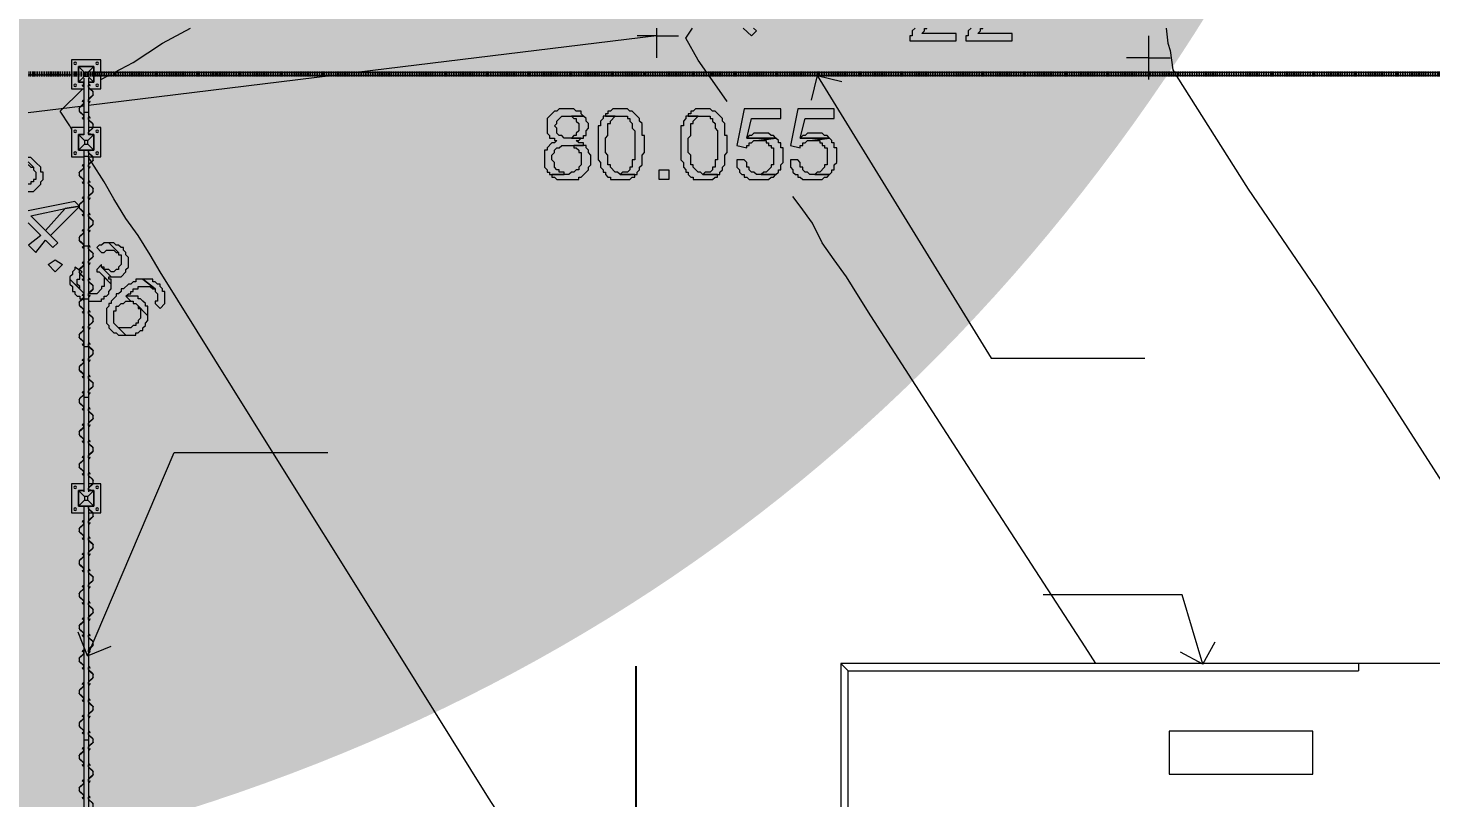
# Model space of a CAD drawing. Header units: millimetres. Extents: x -3370 to 37592, y -25802 to 13127.
# Drawn here: x -3370 to 6388, y 7773 to 13127 of the extents above; entities that cross this region are included whole.
import ezdxf

# ---------------------------------------------------------------- set-up
doc = ezdxf.new("R2010")
doc.units = ezdxf.units.MM
doc.linetypes.add('Boundary', pattern=[16, 10, -3, 0, -3])
for name, color, linetype, lineweight in [('2 Hoop survey', 8, 'Continuous', 9), ('A-ANNO-DIMS', 211, 'Continuous', 9), ('A-ANNO-NOTE', 131, 'Continuous', 9), ('A-FLOR-HRAL', 11, 'Continuous', 9), ('C-BLDG-PADS', 91, 'Continuous', 9), ('C-PROP-LINE', 91, 'Boundary', 70), ('G-ANNO-TEXT', 231, 'Continuous', 9), ('默认', 18, 'Continuous', 9)]:
    doc.layers.add(name, color=color, linetype=linetype, lineweight=lineweight)
doc.styles.add('Avenir_1', font='', dxfattribs={"width": 0.8, "height": 200})
doc.styles.get('Avenir_1').set_extended_font_data('Avenir')
doc.dimstyles.new('OJID-2_0mm_Diagonal_Tick', dxfattribs={"dimscale": 304.8, "dimtxt": 282.499429, "dimasz": 0.656168, "dimexe": 0.492126, "dimexo": 0.0625, "dimgap": 0.164042, "dimtad": 1, "dimdsep": 46, "dimtxsty": 'Avenir_1', "dimblk1": 'OBLIQUE', "dimblk2": 'OBLIQUE', "dimsah": 1, "dimcen": 0.09, "dimdle": 0.492126, "dimazin": 3, "dimtfac": 1, "dimtdec": 4, "dimtix": 1, "dimtmove": 0, "dimatfit": 3, "dimtvp": 1, "dimtolj": 1})

# ---------------------------------------------------------------- blocks, each defined once
blk = doc.blocks.new('栏杆扶手 - 栏杆扶手-1406236-Lower Ground Floor')
at = {"layer": 'A-FLOR-HRAL'}
for p, q in [((-2767, 12817.6), (-2912, 12817.6)), ((-2912, 12797.6), (-2767, 12797.6)), ((-2767, 12797.6), (-2767, 12817.6)), ((-2632.4, 12817.6), (-2767, 12817.6)), ((-2767, 12797.6), (-2632.4, 12797.6)), ((-2632.4, 12797.6), (-2632.4, 12817.6)), ((-2062.3, 12817.6), (-2632.4, 12817.6)), ((-2632.4, 12797.6), (-2062.3, 12797.6)), ((-2062.3, 12797.6), (-2062.3, 12817.6)), ((920.2, 12817.6), (-2062.3, 12817.6)), ((-2062.3, 12797.6), (920.2, 12797.6)), ((920.2, 12797.6), (920.2, 12817.6)), ((1173.7, 12817.6), (920.2, 12817.6)), ((920.2, 12797.6), (1173.7, 12797.6)), ((1173.7, 12797.6), (1173.7, 12817.6)), ((1385.2, 12817.6), (1173.7, 12817.6)), ((1173.7, 12797.6), (1385.2, 12797.6)), ((1385.2, 12797.6), (1385.2, 12817.6)), ((1829, 12817.6), (1385.2, 12817.6)), ((1385.2, 12797.6), (1829, 12797.6)), ((1829, 12797.6), (1829, 12817.6)), ((3278.3, 12817.6), (1829, 12817.6)), ((1829, 12797.6), (3278.3, 12797.6)), ((3278.3, 12797.6), (3278.3, 12817.6)), ((4602.4, 12817.6), (3278.3, 12817.6)), ((3278.3, 12797.6), (4602.4, 12797.6)), ((4602.4, 12797.6), (4602.4, 12817.6)), ((4627.2, 12817.6), (4602.4, 12817.6)), ((4602.4, 12797.6), (4627.2, 12797.6)), ((4627.2, 12797.6), (4627.2, 12817.6)), ((4644, 12817.6), (4627.2, 12817.6)), ((4627.2, 12797.6), (4644, 12797.6)), ((4644, 12797.6), (4644, 12817.6)), ((7092.3, 12817.6), (4644, 12817.6)), ((4644, 12797.6), (7092.3, 12797.6))]:
    blk.add_line(p, q, dxfattribs=at)
blk = doc.blocks.new('2 Hoop survey-1260670-Lower Ground Floor')
at = {"layer": '默认', "color": 9}
for p, q in [((49431.8, 23262.4), (47345.4, 23006.5)), ((49431.8, 23262.4), (49296.4, 23262.4)), ((49431.8, 23316.3), (49431.8, 23110)), ((49431.8, 23262.4), (49584.2, 23262.4)), ((52852.2, 23262.4), (52852.2, 23006.5)), ((52852.2, 23110), (52699.8, 23110)), ((52852.2, 23110), (53004.6, 23110)), ((45059.8, 22991.5), (45362.5, 22991.5)), ((47182.4, 22986.5), (45479.9, 22777.8)), ((45565.7, 22957.9), (45620.3, 22986.5)), ((52852.2, 22986.5), (52852.2, 22957.6)), ((45424.7, 22771), (45059.8, 22726.2)), ((45448.2, 22773.9), (45426.1, 22771.2)), ((45501.3, 22385.1), (45479.9, 22415)), ((45435.8, 21620), (45417.9, 21631.9)), ((45422.3, 21606.5), (45435.8, 21620)), ((45437.3, 21432.2), (45448.2, 21421.3))]:
    blk.add_line(p, q, dxfattribs=at)
at = {"layer": '默认', "color": 9, "flags": 128}
for points in [[(45658.5, 23006.5), (45791.4, 23076.2), (45994.6, 23211.6), (46188.9, 23316.3)], [(49781.5, 23006.5), (49719.7, 23093.1), (49635, 23245.5), (49682.2, 23316.3)], [(50035, 23316.3), (50092.2, 23262.4), (50126.1, 23296.3), (50106.1, 23316.3)], [(51229.7, 23316.3), (51209.7, 23296.3), (51209.7, 23262.4), (51192.8, 23262.4), (51192.8, 23228.6), (51514.5, 23228.6), (51514.5, 23279.4), (51277.5, 23279.4), (51294.4, 23296.3), (51294.4, 23313.2), (51311.3, 23313.2), (51311.3, 23316.3)], [(51619.2, 23316.3), (51599.2, 23296.3), (51599.2, 23262.4), (51582.3, 23262.4), (51582.3, 23228.6), (51904, 23228.6), (51904, 23279.4), (51666.9, 23279.4), (51683.8, 23296.3), (51683.8, 23313.2), (51700.8, 23313.2), (51700.8, 23316.3)], [(52976, 23316.3), (52987.6, 23211.6), (53004.6, 23160.8), (53021.5, 23025.4), (53033.4, 23006.5)], [(49922.9, 22805.3), (49804.4, 22974.6), (49795.8, 22986.5)], [(53046.1, 22986.5), (53546.4, 22195.7), (54020.5, 21501.5), (54477.7, 20807.2), (54934.9, 20096.1), (55036.5, 19977.5), (55104.2, 19859), (55188.9, 19723.6), (55273.5, 19605), (55442.8, 19351), (55527.5, 19232.5), (55561.4, 19198.6)], [(45362.5, 22613.3), (45351.1, 22635.9), (45283.4, 22737.5), (45435.8, 22889.9), (45441.5, 22892.9)], [(45114.1, 22381.9), (45080.2, 22415.8), (45059.8, 22415.8)], [(45059.8, 22385.4), (45097.1, 22348.1), (45097.1, 22331.1), (45114.1, 22314.2), (45114.1, 22263.4), (45097.1, 22263.4), (45097.1, 22246.5), (45080.2, 22246.5), (45080.2, 22229.5), (45059.8, 22229.5)], [(45059.8, 22365), (45063.3, 22365), (45080.2, 22348.1), (45097.1, 22348.1), (45059.8, 22385.4)], [(45059.8, 22178.8), (45097.1, 22178.8), (45147.9, 22229.5), (45147.9, 22246.5), (45164.9, 22263.4), (45164.9, 22314.2), (45147.9, 22314.2), (45147.9, 22348.1), (45114.1, 22381.9)], [(49214.1, 16468.8), (49211.7, 16472.5), (49127.1, 16624.9), (48263.5, 17962.6), (47501.5, 19181.7), (46739.6, 20400.8), (45977.6, 21620), (45909.9, 21738.5), (45825.2, 21874), (45740.6, 21992.5), (45655.9, 22128), (45588.2, 22246.5), (45503.5, 22381.9), (45501.6, 22384.6)], [(45417.8, 22078.3), (45385, 22111), (45059.8, 22046)], [(45059.8, 21962.1), (45147.9, 21874), (45063.3, 21806.2), (45114.1, 21755.4), (45181.8, 21840.1), (45232.6, 21789.3), (45266.5, 21823.2), (45080.2, 22009.4), (45317.3, 22060.2), (45417.8, 22077)], [(45417.8, 22077), (45317.3, 22060.2), (45181.8, 21907.8), (45215.7, 21874), (45417.9, 22076.2)], [(52487, 18897.3), (52411.9, 19012.4), (51666.9, 20163.8), (50921.9, 21315.2), (50837.2, 21450.7), (50752.6, 21586.1), (50667.9, 21704.6), (50583.2, 21823.2), (50515.5, 21958.6), (50430.9, 22077.2), (50380.1, 22144.9)], [(45417, 21632.5), (45385, 21653.8), (45385, 21636.9), (45368.1, 21620), (45368.1, 21603.1), (45351.1, 21586.1), (45351.1, 21569.2), (45418.9, 21501.5), (45418.9, 21518.4), (45401.9, 21535.3), (45401.9, 21569.2), (45418.9, 21569.2), (45418.9, 21603.1), (45421.9, 21606)], [(45448.2, 21472.1), (45351.1, 21569.2), (45351.1, 21535.3), (45368.1, 21518.4), (45368.1, 21484.5), (45385, 21484.5), (45385, 21467.6), (45401.9, 21450.7), (45418.9, 21450.7), (45418.9, 21433.7), (45435.8, 21433.7)], [(45639, 21535.3), (45588.2, 21586.1), (45588.2, 21518.4), (45571.3, 21518.4), (45571.3, 21501.5), (45537.4, 21467.6), (45480.8, 21467.6)], [(45479.9, 21416.8), (45571.3, 21416.8), (45571.3, 21433.7), (45588.2, 21433.7), (45588.2, 21450.7), (45605.1, 21450.7), (45622, 21467.6), (45622, 21484.5), (45639, 21501.5), (45639, 21535.3)]]:
    blk.add_lwpolyline(points, dxfattribs=at)
at = {"layer": '默认', "color": 9}
for points in [[(48805.3, 22754.5), (48754.5, 22754.5), (48737.6, 22737.5), (48720.7, 22737.5), (48669.9, 22686.7), (48669.9, 22585.1), (48686.8, 22568.2), (48686.8, 22551.3), (48720.7, 22551.3), (48720.7, 22534.3), (48737.6, 22534.3), (48720.7, 22517.4), (48703.7, 22517.4), (48669.9, 22483.5), (48669.9, 22466.6), (48652.9, 22466.6), (48652.9, 22348.1), (48669.9, 22331.1), (48669.9, 22314.2), (48686.8, 22314.2), (48686.8, 22297.3), (48788.4, 22297.3), (48788.4, 22314.2), (48754.5, 22314.2), (48754.5, 22331.1), (48737.6, 22331.1), (48720.7, 22348.1), (48720.7, 22381.9), (48703.7, 22398.9), (48703.7, 22432.7), (48720.7, 22449.7), (48720.7, 22466.6), (48737.6, 22483.5), (48754.5, 22483.5), (48771.5, 22500.5), (48923.9, 22500.5), (48923.9, 22517.4), (48890, 22517.4), (48873.1, 22534.3), (48890, 22534.3), (48906.9, 22551.3), (48788.4, 22551.3), (48771.5, 22568.2), (48754.5, 22568.2), (48737.6, 22585.1), (48737.6, 22619), (48720.7, 22635.9), (48737.6, 22652.9), (48737.6, 22669.8), (48771.5, 22703.7), (48923.9, 22703.7), (48906.9, 22720.6), (48906.9, 22737.5), (48873.1, 22737.5), (48856.1, 22754.5)], [(49177.9, 22754.5), (49127.1, 22754.5), (49110.1, 22737.5), (49093.2, 22737.5), (49093.2, 22720.6), (49076.3, 22720.6), (49076.3, 22703.7), (49228.7, 22703.7), (49228.7, 22686.7), (49245.6, 22686.7), (49245.6, 22669.8), (49262.5, 22652.9), (49262.5, 22619), (49279.4, 22602.1), (49279.4, 22398.9), (49262.5, 22398.9), (49262.5, 22348.1), (49245.6, 22348.1), (49245.6, 22331.1), (49228.7, 22314.2), (49194.8, 22314.2), (49177.9, 22297.3), (49296.4, 22297.3), (49296.4, 22314.2), (49313.3, 22331.1), (49313.3, 22348.1), (49330.2, 22365), (49330.2, 22432.7), (49347.2, 22449.7), (49347.2, 22568.2), (49330.2, 22568.2), (49330.2, 22652.9), (49313.3, 22669.8), (49313.3, 22686.7), (49262.5, 22737.5), (49245.6, 22737.5), (49228.7, 22754.5)], [(49753.6, 22754.5), (49702.8, 22754.5), (49685.8, 22737.5), (49668.9, 22737.5), (49668.9, 22720.6), (49652, 22720.6), (49652, 22703.7), (49804.4, 22703.7), (49804.4, 22686.7), (49821.3, 22686.7), (49821.3, 22669.8), (49838.2, 22652.9), (49838.2, 22619), (49855.1, 22602.1), (49855.1, 22398.9), (49838.2, 22398.9), (49838.2, 22348.1), (49821.3, 22348.1), (49821.3, 22331.1), (49804.4, 22314.2), (49770.5, 22314.2), (49753.6, 22297.3), (49872.1, 22297.3), (49872.1, 22314.2), (49889, 22331.1), (49889, 22348.1), (49905.9, 22365), (49905.9, 22432.7), (49922.9, 22449.7), (49922.9, 22568.2), (49905.9, 22568.2), (49905.9, 22652.9), (49889, 22669.8), (49889, 22686.7), (49838.2, 22737.5), (49821.3, 22737.5), (49804.4, 22754.5)], [(50295.4, 22754.5), (50041.4, 22754.5), (49990.6, 22500.5), (50058.3, 22483.5), (50058.3, 22500.5), (50075.3, 22500.5), (50075.3, 22517.4), (50092.2, 22517.4), (50109.1, 22534.3), (50143, 22534.3), (50261.5, 22551.3), (50058.3, 22551.3), (50092.2, 22686.7), (50295.4, 22686.7)], [(50667.9, 22754.5), (50413.9, 22754.5), (50363.1, 22500.5), (50430.9, 22483.5), (50430.9, 22500.5), (50447.8, 22500.5), (50447.8, 22517.4), (50464.7, 22517.4), (50481.6, 22534.3), (50515.5, 22534.3), (50634, 22551.3), (50430.9, 22551.3), (50464.7, 22686.7), (50667.9, 22686.7)], [(48923.9, 22703.7), (48839.2, 22703.7), (48856.1, 22686.7), (48873.1, 22686.7), (48873.1, 22669.8), (48890, 22652.9), (48890, 22602.1), (48873.1, 22585.1), (48873.1, 22568.2), (48856.1, 22568.2), (48839.2, 22551.3), (48923.9, 22551.3), (48923.9, 22568.2), (48940.8, 22568.2), (48940.8, 22602.1), (48957.7, 22619), (48957.7, 22652.9), (48940.8, 22669.8), (48940.8, 22686.7)], [(49076.3, 22703.7), (49059.3, 22703.7), (49059.3, 22686.7), (49042.4, 22669.8), (49042.4, 22635.9), (49025.5, 22635.9), (49025.5, 22398.9), (49042.4, 22381.9), (49042.4, 22348.1), (49059.3, 22331.1), (49059.3, 22314.2), (49076.3, 22314.2), (49076.3, 22297.3), (49093.2, 22280.3), (49110.1, 22280.3), (49110.1, 22263.4), (49245.6, 22263.4), (49262.5, 22280.3), (49279.4, 22280.3), (49279.4, 22297.3), (49177.9, 22297.3), (49160.9, 22314.2), (49144, 22314.2), (49110.1, 22348.1), (49110.1, 22365), (49093.2, 22365), (49093.2, 22432.7), (49076.3, 22449.7), (49076.3, 22551.3), (49093.2, 22568.2), (49093.2, 22652.9), (49110.1, 22652.9), (49110.1, 22669.8), (49144, 22703.7)], [(49652, 22703.7), (49635, 22703.7), (49635, 22686.7), (49618.1, 22669.8), (49618.1, 22635.9), (49601.2, 22635.9), (49601.2, 22398.9), (49618.1, 22381.9), (49618.1, 22348.1), (49635, 22331.1), (49635, 22314.2), (49652, 22314.2), (49652, 22297.3), (49668.9, 22280.3), (49685.8, 22280.3), (49685.8, 22263.4), (49821.3, 22263.4), (49838.2, 22280.3), (49855.1, 22280.3), (49855.1, 22297.3), (49753.6, 22297.3), (49736.6, 22314.2), (49719.7, 22314.2), (49685.8, 22348.1), (49685.8, 22365), (49668.9, 22365), (49668.9, 22432.7), (49652, 22449.7), (49652, 22551.3), (49668.9, 22568.2), (49668.9, 22652.9), (49685.8, 22652.9), (49685.8, 22669.8), (49719.7, 22703.7)], [(50159.9, 22585.1), (50109.1, 22585.1), (50092.2, 22568.2), (50075.3, 22568.2), (50058.3, 22551.3), (50261.5, 22551.3), (50244.6, 22568.2), (50227.7, 22568.2), (50210.7, 22585.1)], [(50261.5, 22551.3), (50143, 22534.3), (50193.8, 22534.3), (50193.8, 22517.4), (50210.7, 22517.4), (50210.7, 22500.5), (50227.7, 22500.5), (50227.7, 22483.5), (50244.6, 22483.5), (50244.6, 22365), (50227.7, 22365), (50227.7, 22348.1), (50193.8, 22314.2), (50176.9, 22314.2), (50159.9, 22297.3), (50261.5, 22297.3), (50278.5, 22314.2), (50278.5, 22331.1), (50295.4, 22331.1), (50295.4, 22365), (50312.3, 22381.9), (50312.3, 22483.5), (50295.4, 22483.5), (50295.4, 22517.4), (50278.5, 22517.4), (50278.5, 22534.3)], [(50532.4, 22585.1), (50481.6, 22585.1), (50464.7, 22568.2), (50447.8, 22568.2), (50430.9, 22551.3), (50634, 22551.3), (50617.1, 22568.2), (50600.2, 22568.2), (50583.2, 22585.1)], [(50634, 22551.3), (50515.5, 22534.3), (50566.3, 22534.3), (50566.3, 22517.4), (50583.2, 22517.4), (50583.2, 22500.5), (50600.2, 22500.5), (50600.2, 22483.5), (50617.1, 22483.5), (50617.1, 22365), (50600.2, 22365), (50600.2, 22348.1), (50566.3, 22314.2), (50549.4, 22314.2), (50532.4, 22297.3), (50634, 22297.3), (50651, 22314.2), (50651, 22331.1), (50667.9, 22331.1), (50667.9, 22365), (50684.8, 22381.9), (50684.8, 22483.5), (50667.9, 22483.5), (50667.9, 22517.4), (50651, 22517.4), (50651, 22534.3)], [(48923.9, 22500.5), (48856.1, 22500.5), (48856.1, 22483.5), (48873.1, 22483.5), (48890, 22466.6), (48890, 22449.7), (48906.9, 22449.7), (48906.9, 22365), (48890, 22348.1), (48890, 22331.1), (48873.1, 22331.1), (48856.1, 22314.2), (48839.2, 22314.2), (48822.3, 22297.3), (48703.7, 22297.3), (48703.7, 22280.3), (48720.7, 22280.3), (48737.6, 22263.4), (48890, 22263.4), (48890, 22280.3), (48906.9, 22280.3), (48957.7, 22331.1), (48957.7, 22348.1), (48974.7, 22365), (48974.7, 22432.7), (48957.7, 22449.7), (48957.7, 22466.6), (48940.8, 22483.5), (48940.8, 22500.5)], [(50041.4, 22398.9), (49990.6, 22398.9), (49990.6, 22348.1), (50007.5, 22331.1), (50007.5, 22314.2), (50024.5, 22297.3), (50041.4, 22297.3), (50041.4, 22280.3), (50058.3, 22280.3), (50075.3, 22263.4), (50210.7, 22263.4), (50227.7, 22280.3), (50244.6, 22280.3), (50261.5, 22297.3), (50126.1, 22297.3), (50109.1, 22314.2), (50092.2, 22314.2), (50075.3, 22331.1), (50075.3, 22348.1), (50058.3, 22348.1), (50058.3, 22381.9)], [(50413.9, 22398.9), (50363.1, 22398.9), (50363.1, 22348.1), (50380.1, 22331.1), (50380.1, 22314.2), (50397, 22297.3), (50413.9, 22297.3), (50413.9, 22280.3), (50430.9, 22280.3), (50447.8, 22263.4), (50583.2, 22263.4), (50600.2, 22280.3), (50617.1, 22280.3), (50634, 22297.3), (50498.6, 22297.3), (50481.6, 22314.2), (50464.7, 22314.2), (50447.8, 22331.1), (50447.8, 22348.1), (50430.9, 22348.1), (50430.9, 22381.9)], [(49448.8, 22263.4), (49448.8, 22331.1), (49516.5, 22331.1), (49516.5, 22263.4)], [(45622, 21823.2), (45588.2, 21823.2), (45571.3, 21806.2), (45554.3, 21806.2), (45537.4, 21789.3), (45571.3, 21755.4), (45588.2, 21755.4), (45605.1, 21772.4), (45655.9, 21772.4), (45672.8, 21755.4), (45689.8, 21755.4)], [(45723.6, 21789.3), (45706.7, 21789.3), (45689.8, 21806.2), (45672.8, 21806.2), (45655.9, 21823.2), (45622, 21823.2), (45689.8, 21755.4), (45689.8, 21738.5), (45706.7, 21738.5), (45706.7, 21670.8), (45689.8, 21653.8), (45689.8, 21636.9), (45672.8, 21636.9), (45655.9, 21620), (45639, 21620), (45622, 21636.9), (45588.2, 21636.9), (45588.2, 21653.8), (45571.3, 21653.8), (45639, 21586.1), (45706.7, 21586.1), (45740.6, 21620), (45740.6, 21636.9), (45757.5, 21653.8), (45757.5, 21721.6), (45740.6, 21738.5), (45740.6, 21755.4), (45723.6, 21772.4)], [(45198.7, 21670.8), (45249.5, 21704.6), (45300.3, 21670.8), (45249.5, 21620)], [(45571.3, 21670.8), (45537.4, 21636.9), (45537.4, 21620), (45554.3, 21620), (45639, 21535.3), (45639, 21569.2), (45622, 21569.2), (45622, 21586.1), (45639, 21586.1), (45571.3, 21653.8)], [(45859.1, 21569.2), (45808.3, 21569.2), (45808.3, 21552.3), (45791.4, 21552.3), (45774.4, 21535.3), (45757.5, 21535.3), (45723.6, 21501.5), (45706.7, 21501.5), (45706.7, 21484.5), (45689.8, 21467.6), (45672.8, 21467.6), (45672.8, 21450.7), (45639, 21416.8), (45639, 21399.9), (45622, 21399.9), (45622, 21382.9), (45605.1, 21366), (45605.1, 21264.4), (45622, 21247.5), (45622, 21230.5), (45655.9, 21196.7), (45672.8, 21196.7), (45689.8, 21179.7), (45740.6, 21179.7), (45655.9, 21264.4), (45655.9, 21349.1), (45672.8, 21349.1), (45672.8, 21382.9), (45689.8, 21382.9), (45706.7, 21399.9), (45723.6, 21399.9), (45740.6, 21416.8), (45774.4, 21416.8), (45740.6, 21450.7), (45757.5, 21467.6), (45774.4, 21467.6), (45774.4, 21484.5), (45791.4, 21484.5), (45791.4, 21501.5), (45825.2, 21501.5), (45825.2, 21518.4), (45909.9, 21518.4), (45926.8, 21501.5), (45943.8, 21501.5)], [(45977.6, 21535.3), (45960.7, 21535.3), (45943.8, 21552.3), (45926.8, 21552.3), (45926.8, 21569.2), (45859.1, 21569.2), (45943.8, 21501.5), (45943.8, 21484.5), (45960.7, 21467.6), (45960.7, 21416.8), (45943.8, 21416.8), (45943.8, 21399.9), (45977.6, 21366), (46011.5, 21399.9), (46011.5, 21484.5), (45994.6, 21484.5), (45994.6, 21501.5), (45977.6, 21518.4)], [(45893, 21315.2), (45825.2, 21382.9), (45825.2, 21366), (45842.2, 21366), (45842.2, 21298.3), (45825.2, 21281.3), (45825.2, 21264.4), (45808.3, 21264.4), (45808.3, 21247.5), (45791.4, 21247.5), (45774.4, 21230.5), (45689.8, 21230.5), (45740.6, 21179.7), (45808.3, 21179.7), (45808.3, 21196.7), (45825.2, 21196.7), (45842.2, 21213.6), (45859.1, 21213.6), (45859.1, 21230.5), (45876, 21247.5), (45876, 21264.4), (45893, 21281.3)], [(45859.1, 21416.8), (45842.2, 21433.7), (45825.2, 21433.7), (45825.2, 21450.7), (45740.6, 21450.7), (45774.4, 21416.8), (45791.4, 21416.8), (45791.4, 21399.9), (45808.3, 21399.9), (45893, 21315.2), (45893, 21382.9), (45876, 21382.9), (45876, 21399.9)]]:
    blk.add_lwpolyline(points, close=True, dxfattribs=at)
blk = doc.blocks.new('栏杆扶手 - Surface-Mounted Left Side-1798706-Lower Ground Floor')
at = {"layer": 'A-FLOR-HRAL'}
for p, q in [((101.6, 101.6), (-101.6, 101.6)), ((-101.6, 101.6), (-101.6, -101.6)), ((101.6, -101.6), (101.6, 101.6)), ((-53.975, 53.975), (53.975, 53.975)), ((-53.975, 53.975), (-12.7, 12.7)), ((-53.975, -53.975), (-53.975, 53.975)), ((53.975, 53.975), (-53.975, 53.975)), ((-53.975, 53.975), (-53.975, -53.975)), ((12.7, 12.7), (-12.7, 12.7)), ((-12.7, 12.7), (-12.7, -12.7)), ((12.7, 12.7), (53.975, 53.975)), ((12.7, -12.7), (12.7, 12.7)), ((53.975, 53.975), (53.975, -53.975)), ((53.975, -53.975), (53.975, 53.975)), ((-53.975, -53.975), (-12.7, -12.7)), ((-15.875, -53.975), (-53.975, -53.975)), ((-53.975, -53.975), (-15.875, -53.975)), ((-12.7, -12.7), (12.7, -12.7)), ((53.975, -53.975), (12.7, -12.7)), ((53.975, -53.975), (15.875, -53.975)), ((15.875, -53.975), (53.975, -53.975)), ((-101.6, -101.6), (-15.875, -101.6)), ((15.875, -101.6), (101.6, -101.6))]:
    blk.add_line(p, q, dxfattribs=at)
for centre, start, end in [((-76.2, 76.2), 0, 180), ((-76.2, 76.2), 180, 0), ((76.2, 76.2), 0, 180), ((76.2, 76.2), 180, 0), ((-76.2, -76.2), 0, 180), ((-76.2, -76.2), 180, 0), ((76.2, -76.2), 0, 180), ((76.2, -76.2), 180, 0)]:
    blk.add_arc(centre, 8.731, start, end, dxfattribs=at)
blk = doc.blocks.new('栏杆扶手 - Surface-Mounted Right Side-1798708-Lower Ground Floor')
at = {"layer": 'A-FLOR-HRAL'}
for p, q in [((-29, 101.6), (-101.6, 101.6)), ((-101.6, 101.6), (-101.6, 8)), ((-15.9, 101.6), (-27.8, 101.6)), ((101.6, 101.6), (15.9, 101.6)), ((101.6, -101.6), (101.6, 101.6)), ((-54, 54), (-15.9, 54)), ((-54, 54), (-12.7, 12.7)), ((-54, -54), (-54, 54)), ((-15.9, 54), (-54, 54)), ((-54, 54), (-54, -54)), ((12.7, 12.7), (-12.7, 12.7)), ((-12.7, 12.7), (-12.7, -12.7)), ((12.7, 12.7), (54, 54)), ((12.7, -12.7), (12.7, 12.7)), ((15.9, 54), (54, 54)), ((54, 54), (15.9, 54)), ((54, 54), (54, -54)), ((54, -54), (54, 54)), ((-101.6, -12), (-101.6, -101.6)), ((-54, -54), (-12.7, -12.7)), ((54, -54), (-54, -54)), ((-54, -54), (54, -54)), ((-12.7, -12.7), (12.7, -12.7)), ((54, -54), (12.7, -12.7)), ((-101.6, -101.6), (101.6, -101.6))]:
    blk.add_line(p, q, dxfattribs=at)
for centre, start, end in [((-76.2, 76.2), 0, 180), ((-76.2, 76.2), 180, 0), ((76.2, 76.2), 0, 180), ((76.2, 76.2), 180, 0), ((-76.2, -76.2), 0, 180), ((-76.2, -76.2), 180, 0), ((76.2, -76.2), 0, 180), ((76.2, -76.2), 180, 0)]:
    blk.add_arc(centre, 8.73, start, end, dxfattribs=at)
blk = doc.blocks.new('栏杆扶手 - Right Side-1798712-Lower Ground Floor')
at = {"layer": 'A-FLOR-HRAL'}
for p, q in [((14.3, 41.4), (-14.4, 15.7)), ((-13.9, 15.1), (14.8, 40.8)), ((6.2, 53.8), (6.8, 54.4)), ((15.1, 57.8), (15.1, 43.2)), ((15.9, 43.2), (15.9, 57.8)), ((-14.4, -15.7), (14.3, -41.4)), ((14.8, -40.8), (-13.9, -15.1)), ((6.8, -54.4), (6.2, -53.8)), ((15.1, -43.2), (15.1, -57.8)), ((15.9, -57.8), (15.9, -43.2))]:
    blk.add_line(p, q, dxfattribs=at)
for centre, radius, start, end in [((-11.9, 12.6), 3.97, 129.21574, 193.48706), ((-64.6, 0), 50.2, 346.51294, 13.48706), ((-11.9, 12.6), 3.17, 129.21574, 193.48706), ((-64.6, 0), 51, 346.51294, 13.48706), ((10.2, 57.8), 5.65, 154.86592, 225.25952), ((10.2, 57.8), 4.86, 154.89508, 225.30193), ((12.7, 43.2), 2.38, 311.84708, 0), ((10.2, 57.8), 4.86, 0, 28.16274), ((12.7, 43.2), 3.17, 311.84584, 0), ((10.2, 57.8), 5.65, 360, 14.07872), ((-11.9, -12.6), 3.97, 166.51294, 230.78426), ((-11.9, -12.6), 3.18, 166.51294, 230.78426), ((10.2, -57.8), 5.65, 134.74048, 360), ((10.2, -57.8), 4.86, 134.69807, 0), ((12.7, -43.2), 2.38, 0, 48.15292), ((12.7, -43.2), 3.17, 0, 48.15416)]:
    blk.add_arc(centre, radius, start, end, dxfattribs=at)
blk = doc.blocks.new('栏杆扶手 - Left Side-1798714-Lower Ground Floor')
at = {"layer": 'A-FLOR-HRAL'}
for p, q in [((-15.9, 57.8), (-15.9, 43.2)), ((-15.1, 43.2), (-15.1, 57.8)), ((-14.8, 40.8), (13.9, 15.1)), ((14.4, 15.7), (-14.3, 41.4)), ((-6.8, 54.4), (-6.2, 53.8)), ((-15.9, -43.2), (-15.9, -57.8)), ((-15.1, -57.8), (-15.1, -43.2)), ((13.9, -15.1), (-14.8, -40.8)), ((-14.3, -41.4), (14.4, -15.7)), ((-6.2, -53.8), (-6.8, -54.4))]:
    blk.add_line(p, q, dxfattribs=at)
for centre, radius, start, end in [((-10.2, 57.8), 5.65, 314.74048, 180), ((-12.7, 43.2), 3.17, 180, 228.15416), ((-10.2, 57.8), 4.86, 314.69807, 180), ((-12.7, 43.2), 2.38, 180, 228.15292), ((64.6, 0), 51, 166.51294, 193.48706), ((11.9, 12.6), 3.18, 346.51294, 50.78426), ((11.9, 12.6), 3.97, 346.51294, 50.78426), ((64.6, 0), 50.2, 166.51294, 193.48706), ((-12.7, -43.2), 3.17, 131.84584, 180), ((-10.2, -57.8), 5.65, 180, 45.25952), ((-12.7, -43.2), 2.38, 131.84708, 180), ((-10.2, -57.8), 4.86, 180, 45.30193), ((11.9, -12.6), 3.17, 309.21574, 13.48706), ((11.9, -12.6), 3.97, 309.21574, 13.48706)]:
    blk.add_arc(centre, radius, start, end, dxfattribs=at)
blk = doc.blocks.new('栏杆扶手 - Right Side-V1-Lower Ground Floor')
at = {"layer": 'A-FLOR-HRAL'}
for p, q in [((14.3, 41.4), (-14.4, 15.7)), ((-13.9, 15.1), (14.8, 40.8)), ((6.2, 53.8), (6.8, 54.4)), ((15.1, 57.8), (15.1, 43.2)), ((15.9, 43.2), (15.9, 57.8)), ((-14.4, -15.7), (14.3, -41.4)), ((14.8, -40.8), (-13.9, -15.1)), ((6.8, -54.4), (6.2, -53.8)), ((15.1, -43.2), (15.1, -57.8)), ((15.9, -57.8), (15.9, -43.2))]:
    blk.add_line(p, q, dxfattribs=at)
for centre, radius, start, end in [((-11.9, 12.6), 3.97, 129.21574, 193.48706), ((-64.6, 0), 50.2, 346.51294, 13.48706), ((-11.9, 12.6), 3.17, 129.21574, 193.48706), ((-64.6, 0), 51, 346.51294, 13.48706), ((10.2, 57.8), 5.65, 360, 225.25952), ((10.2, 57.8), 4.86, 0, 225.30193), ((12.7, 43.2), 2.38, 311.84708, 0), ((12.7, 43.2), 3.17, 311.84584, 0), ((-11.9, -12.6), 3.97, 166.51294, 230.78426), ((-11.9, -12.6), 3.18, 166.51294, 230.78426), ((10.2, -57.8), 5.65, 134.74048, 360), ((10.2, -57.8), 4.86, 134.69807, 0), ((12.7, -43.2), 2.38, 0, 48.15292), ((12.7, -43.2), 3.17, 0, 48.15416)]:
    blk.add_arc(centre, radius, start, end, dxfattribs=at)
blk = doc.blocks.new('栏杆扶手 - Right Side-V2-Lower Ground Floor')
at = {"layer": 'A-FLOR-HRAL'}
for p, q in [((14.3, 41.4), (-14.4, 15.7)), ((-13.9, 15.1), (14.8, 40.8)), ((6.2, 53.8), (6.8, 54.4)), ((15.1, 57.8), (15.1, 43.2)), ((15.9, 43.2), (15.9, 57.8)), ((-14.4, -15.7), (14.3, -41.4)), ((14.8, -40.8), (-13.9, -15.1)), ((6.8, -54.4), (6.2, -53.8)), ((15.1, -43.2), (15.1, -57.8)), ((15.9, -57.8), (15.9, -43.2))]:
    blk.add_line(p, q, dxfattribs=at)
for centre, radius, start, end in [((-11.9, 12.6), 3.97, 129.21574, 193.48706), ((-64.6, 0), 50.2, 346.51294, 13.48706), ((-11.9, 12.6), 3.17, 129.21574, 193.48706), ((-64.6, 0), 51, 346.51294, 13.48706), ((10.2, 57.8), 5.65, 360, 225.25952), ((10.2, 57.8), 4.86, 0, 225.30193), ((12.7, 43.2), 2.38, 311.84708, 0), ((12.7, 43.2), 3.17, 311.84584, 0), ((-11.9, -12.6), 3.97, 166.51294, 230.78426), ((-11.9, -12.6), 3.18, 166.51294, 230.78426), ((10.2, -57.8), 5.65, 134.74048, 205.13408), ((10.2, -57.8), 4.86, 134.69807, 205.10492), ((12.7, -43.2), 2.38, 0, 48.15292), ((10.2, -57.8), 4.86, 331.83726, 0), ((12.7, -43.2), 3.17, 0, 48.15416), ((10.2, -57.8), 5.65, 345.92128, 360)]:
    blk.add_arc(centre, radius, start, end, dxfattribs=at)
blk = doc.blocks.new('栏杆扶手 - Surface-Mounted Center-1798717-Lower Ground Floor')
at = {"layer": 'A-FLOR-HRAL'}
for p, q in [((-15.875, 101.6), (-101.6, 101.6)), ((-101.6, 101.6), (-101.6, -101.6)), ((101.6, 101.6), (15.875, 101.6)), ((101.6, -101.6), (101.6, 101.6)), ((-53.975, 53.975), (53.975, 53.975)), ((-53.975, 53.975), (-12.7, 12.7)), ((-53.975, -53.975), (-53.975, 53.975)), ((53.975, 53.975), (-53.975, 53.975)), ((-53.975, 53.975), (-53.975, -53.975)), ((12.7, 12.7), (-12.7, 12.7)), ((-12.7, 12.7), (-12.7, -12.7)), ((12.7, 12.7), (53.975, 53.975)), ((12.7, -12.7), (12.7, 12.7)), ((53.975, 53.975), (53.975, -53.975)), ((53.975, -53.975), (53.975, 53.975)), ((-53.975, -53.975), (-12.7, -12.7)), ((-15.875, -53.975), (-53.975, -53.975)), ((-53.975, -53.975), (-15.875, -53.975)), ((-12.7, -12.7), (12.7, -12.7)), ((53.975, -53.975), (12.7, -12.7)), ((53.975, -53.975), (15.875, -53.975)), ((15.875, -53.975), (53.975, -53.975)), ((-101.6, -101.6), (-15.875, -101.6)), ((15.875, -101.6), (101.6, -101.6))]:
    blk.add_line(p, q, dxfattribs=at)
for centre, start, end in [((-76.2, 76.2), 0, 180), ((-76.2, 76.2), 180, 0), ((76.2, 76.2), 0, 180), ((76.2, 76.2), 180, 0), ((-76.2, -76.2), 0, 180), ((-76.2, -76.2), 180, 0), ((76.2, -76.2), 0, 180), ((76.2, -76.2), 180, 0)]:
    blk.add_arc(centre, 8.731, start, end, dxfattribs=at)
blk = doc.blocks.new('栏杆扶手 - Left Side-V3-Lower Ground Floor')
at = {"layer": 'A-FLOR-HRAL'}
for p, q in [((-15.9, 57.8), (-15.9, 43.2)), ((-15.1, 43.2), (-15.1, 57.8)), ((-14.8, 40.8), (-7.2, 34)), ((-6, 34), (-14.3, 41.4)), ((-6.8, 54.4), (-6.2, 53.8))]:
    blk.add_line(p, q, dxfattribs=at)
for centre, radius, start, end in [((-10.2, 57.8), 5.65, 314.74048, 180), ((-12.7, 43.2), 3.17, 180, 228.15416), ((-10.2, 57.8), 4.86, 314.69807, 180), ((-12.7, 43.2), 2.38, 180, 228.15292)]:
    blk.add_arc(centre, radius, start, end, dxfattribs=at)
blk = doc.blocks.new('栏杆扶手 - 栏杆扶手-1914632-Lower Ground Floor')
at = {"layer": 'A-FLOR-HRAL'}
for p, q in [((-2981.8, 12777.9), (-2981.8, 12540.1)), ((-2950.1, 12777.9), (-2950.1, 12540.1)), ((-2950.1, 12540.1), (-2981.8, 12540.1)), ((-2981.8, 12540.1), (-2981.8, 12385.5)), ((-2950.1, 12540.1), (-2950.1, 12385.5)), ((-2981.8, 12279.2), (-2981.8, 12233.1)), ((-2950.1, 12233.1), (-2981.8, 12233.1)), ((-2981.8, 12233.1), (-2981.8, 11609.7)), ((-2950.1, 12279.2), (-2950.1, 12233.1)), ((-2950.1, 12233.1), (-2950.1, 11609.7)), ((-2950.1, 11609.7), (-2981.8, 11609.7)), ((-2981.8, 11609.7), (-2981.8, 11242.4)), ((-2950.1, 11609.7), (-2950.1, 11242.4)), ((-2950.1, 11242.4), (-2981.8, 11242.4)), ((-2981.8, 11242.4), (-2981.8, 10909.8)), ((-2950.1, 11242.4), (-2950.1, 10909.8)), ((-2950.1, 10909.8), (-2981.8, 10909.8)), ((-2981.8, 10909.8), (-2981.8, 10558.5)), ((-2950.1, 10909.8), (-2950.1, 10558.5)), ((-2950.1, 10558.5), (-2981.8, 10558.5)), ((-2981.8, 10558.5), (-2981.8, 9900.8)), ((-2950.1, 10558.5), (-2950.1, 9900.8)), ((-2981.8, 9802.9), (-2981.8, 8175.7)), ((-2950.1, 9802.9), (-2950.1, 8175.7)), ((-2950.1, 8175.7), (-2981.8, 8175.7)), ((-2981.8, 8175.7), (-2981.8, 7422.4)), ((-2950.1, 8175.7), (-2950.1, 7422.4))]:
    blk.add_line(p, q, dxfattribs=at)
at = {"rotation": 180}
for name, p in [('栏杆扶手 - Surface-Mounted Right Side-1798708-Lower Ground Floor', (-2966, 12805.6)), ('栏杆扶手 - Left Side-V3-Lower Ground Floor', (-2997.8, 12785.6)), ('栏杆扶手 - Right Side-V1-Lower Ground Floor', (-2934.2, 12672.9)), ('栏杆扶手 - Left Side-1798714-Lower Ground Floor', (-2997.8, 12560.2)), ('栏杆扶手 - Right Side-1798712-Lower Ground Floor', (-2934.2, 12447.5)), ('栏杆扶手 - Surface-Mounted Center-1798717-Lower Ground Floor', (-2966, 12333.2)), ('栏杆扶手 - Right Side-V2-Lower Ground Floor', (-2934.2, 12218.9)), ('栏杆扶手 - Left Side-1798714-Lower Ground Floor', (-2997.8, 12112.5)), ('栏杆扶手 - Right Side-V1-Lower Ground Floor', (-2934.2, 11999.8)), ('栏杆扶手 - Left Side-1798714-Lower Ground Floor', (-2997.8, 11887.1)), ('栏杆扶手 - Right Side-V1-Lower Ground Floor', (-2934.2, 11774.4)), ('栏杆扶手 - Left Side-1798714-Lower Ground Floor', (-2997.8, 11661.7)), ('栏杆扶手 - Right Side-V1-Lower Ground Floor', (-2934.2, 11549)), ('栏杆扶手 - Left Side-1798714-Lower Ground Floor', (-2997.8, 11436.3)), ('栏杆扶手 - Right Side-V1-Lower Ground Floor', (-2934.2, 11323.6)), ('栏杆扶手 - Left Side-1798714-Lower Ground Floor', (-2997.8, 11210.9)), ('栏杆扶手 - Right Side-V1-Lower Ground Floor', (-2934.2, 11098.2)), ('栏杆扶手 - Left Side-1798714-Lower Ground Floor', (-2997.8, 10985.5)), ('栏杆扶手 - Right Side-V1-Lower Ground Floor', (-2934.2, 10872.8)), ('栏杆扶手 - Left Side-1798714-Lower Ground Floor', (-2997.8, 10760.1)), ('栏杆扶手 - Right Side-V1-Lower Ground Floor', (-2934.2, 10647.4)), ('栏杆扶手 - Left Side-1798714-Lower Ground Floor', (-2997.8, 10534.7)), ('栏杆扶手 - Right Side-V1-Lower Ground Floor', (-2934.2, 10422)), ('栏杆扶手 - Left Side-1798714-Lower Ground Floor', (-2997.8, 10309.3)), ('栏杆扶手 - Right Side-V1-Lower Ground Floor', (-2934.2, 10196.6)), ('栏杆扶手 - Left Side-1798714-Lower Ground Floor', (-2997.8, 10083.9)), ('栏杆扶手 - Surface-Mounted Center-1798717-Lower Ground Floor', (-2966, 9856.9)), ('栏杆扶手 - Right Side-1798712-Lower Ground Floor', (-2934.2, 9971.2)), ('栏杆扶手 - Right Side-V2-Lower Ground Floor', (-2934.2, 9742.6)), ('栏杆扶手 - Left Side-1798714-Lower Ground Floor', (-2997.8, 9636.2)), ('栏杆扶手 - Right Side-V1-Lower Ground Floor', (-2934.2, 9523.5)), ('栏杆扶手 - Left Side-1798714-Lower Ground Floor', (-2997.8, 9410.8)), ('栏杆扶手 - Right Side-V1-Lower Ground Floor', (-2934.2, 9298.1)), ('栏杆扶手 - Left Side-1798714-Lower Ground Floor', (-2997.8, 9185.4)), ('栏杆扶手 - Right Side-V1-Lower Ground Floor', (-2934.2, 9072.7)), ('栏杆扶手 - Left Side-1798714-Lower Ground Floor', (-2997.8, 8960)), ('栏杆扶手 - Right Side-V1-Lower Ground Floor', (-2934.2, 8847.3)), ('栏杆扶手 - Left Side-1798714-Lower Ground Floor', (-2997.8, 8734.6)), ('栏杆扶手 - Right Side-V1-Lower Ground Floor', (-2934.2, 8621.9)), ('栏杆扶手 - Left Side-1798714-Lower Ground Floor', (-2997.8, 8509.2)), ('栏杆扶手 - Right Side-V1-Lower Ground Floor', (-2934.2, 8396.5)), ('栏杆扶手 - Left Side-1798714-Lower Ground Floor', (-2997.8, 8283.8)), ('栏杆扶手 - Right Side-V1-Lower Ground Floor', (-2934.2, 8171.1)), ('栏杆扶手 - Left Side-1798714-Lower Ground Floor', (-2997.8, 8058.4)), ('栏杆扶手 - Right Side-V1-Lower Ground Floor', (-2934.2, 7945.7)), ('栏杆扶手 - Left Side-1798714-Lower Ground Floor', (-2997.8, 7833)), ('栏杆扶手 - Right Side-V1-Lower Ground Floor', (-2934.2, 7720.3)), ('栏杆扶手 - Left Side-1798714-Lower Ground Floor', (-2997.8, 7607.6)), ('栏杆扶手 - Right Side-1798712-Lower Ground Floor', (-2934.2, 7494.9)), ('栏杆扶手 - Surface-Mounted Left Side-1798706-Lower Ground Floor', (-2966, 7380.6))]:
    blk.add_blockref(name, p, dxfattribs=at)
blk = doc.blocks.new('栏杆扶手 - 栏杆扶手-2018875-Lower Ground Floor')
at = {"layer": 'A-FLOR-HRAL'}
for p, q in [((5884, 8708.4), (2284, 8708.4)), ((2284, 8708.4), (2334.8, 8657.6)), ((2284, 8708.4), (2284, 7257.6)), ((5884, 8708.4), (5884, 8657.6)), ((2334.8, 8657.6), (5884, 8657.6)), ((2334.8, 7257.6), (2334.8, 8657.6)), ((2334.8, 7257.6), (2284, 7257.6))]:
    blk.add_line(p, q, dxfattribs=at)
blk = doc.blocks.new('Family - ___-1140397-Lower Ground Floor')
at = {"layer": 'C-PROP-LINE'}
blk.add_line((37591.9, 12807.6), (-3370.2, 12807.6), dxfattribs=at)
blk = doc.blocks.new('_Oblique')
at = {"color": 0, "linetype": 'ByBlock', "lineweight": -2}
blk.add_line((-0.5, -0.5), (0.5, 0.5), dxfattribs=at)
blk = doc.blocks.new('OJID - Material Marks - OJID - Material Marks-1690541-Lower Ground Floor')
at = {"layer": 'A-ANNO-NOTE'}
for p, q in [((10, 3), (0, 3)), ((0, 3), (0, 0)), ((10, 0), (10, 3)), ((0, 0), (10, 0))]:
    blk.add_line(p, q, dxfattribs=at)

msp = doc.modelspace()

# ---------------------------------------------------------------- linework, layer by layer
at = {"layer": 'C-BLDG-PADS'}
msp.add_line((7119.04, 8708.364), (5884.04, 8708.364), dxfattribs=at)
at = {"layer": 'G-ANNO-TEXT', "color": 7}
for p, q in [((2118.788, 12797.738), (2077.848, 12625.767)), ((2118.788, 12797.738), (2290.759, 12756.798)), ((2118.788, 12797.738), (3328.485, 10832.11)), ((3328.485, 10832.11), (4398.243, 10832.11)), ((-2956.634, 8761.858), (-2354.629, 10175.513)), ((-2354.629, 10175.513), (-1284.871, 10175.513)), ((4657.85, 9186.219), (3691.374, 9186.219)), ((4802.048, 8703.717), (4657.85, 9186.219)), ((-2956.634, 8761.858), (-3022.664, 8925.839)), ((-2956.634, 8761.858), (-2792.652, 8827.889)), ((4802.048, 8703.717), (4646.489, 8787.69)), ((4802.048, 8703.717), (4886.021, 8859.276))]:
    msp.add_line(p, q, dxfattribs=at)

# ---------------------------------------------------------------- block references
at = {"layer": '2 Hoop survey', "color": 9}
msp.add_blockref('2 Hoop survey-1260670-Lower Ground Floor', (-48430.024, -10188.937), dxfattribs=at)
at = {"layer": 'A-ANNO-NOTE', "xscale": 100, "yscale": 100, "zscale": 100}
msp.add_blockref('OJID - Material Marks - OJID - Material Marks-1690541-Lower Ground Floor', (4566.254, 7937.655), dxfattribs=at)
at = {"layer": 'A-FLOR-HRAL'}
for name in ['栏杆扶手 - 栏杆扶手-1914632-Lower Ground Floor', '栏杆扶手 - 栏杆扶手-1406236-Lower Ground Floor', '栏杆扶手 - 栏杆扶手-2018875-Lower Ground Floor']:
    msp.add_blockref(name, (0, 0), dxfattribs=at)
at = {"layer": 'C-PROP-LINE'}
msp.add_blockref('Family - ___-1140397-Lower Ground Floor', (0, 0), dxfattribs=at)

# ---------------------------------------------------------------- dimensions: what is measured, and where the dimension line sits
at = {"layer": 'A-ANNO-DIMS'}
msp.add_linear_dim(base=(1539.943, 7308.364), p1=(856.407, 8708.364), p2=(1839.943, 7308.364), dimstyle='OJID-2_0mm_Diagonal_Tick', override={"dimfxl": 1710.947807}, dxfattribs=at).render()

doc.saveas('drawing.dxf')
